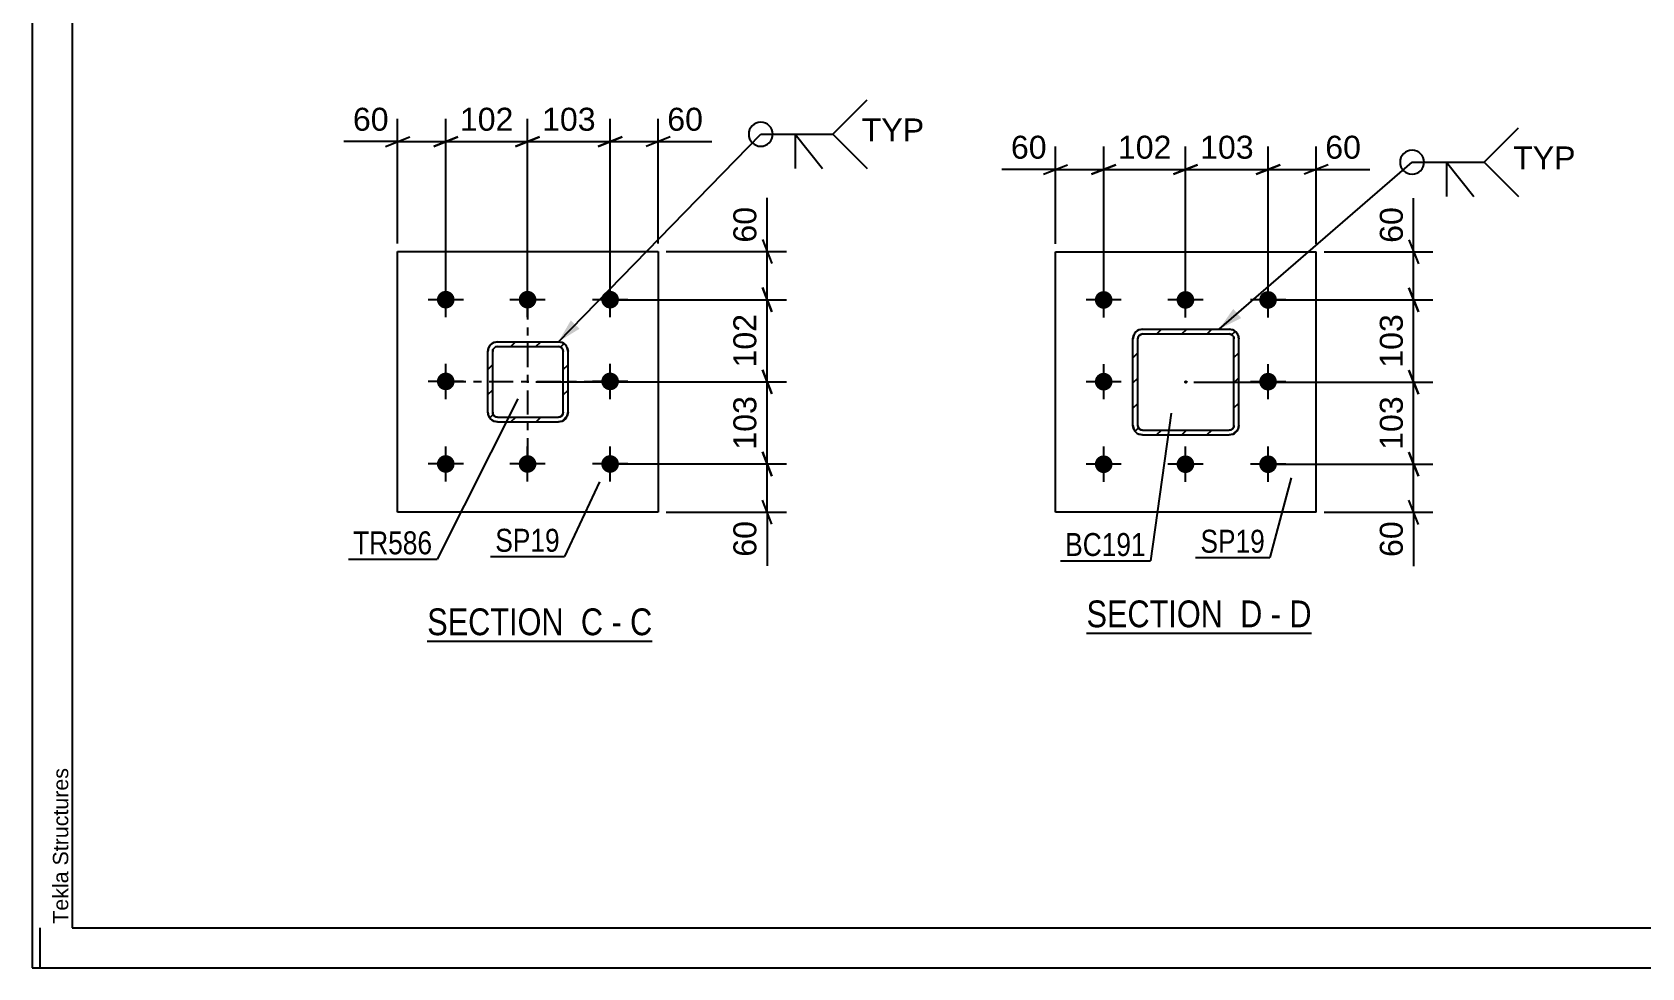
# Model space of a CAD drawing. Header units: millimetres. Extents: x -111 to 730, y -402 to 192.
# Drawn here: x -110.8 to 89.9, y -402.3 to -285.5 of the extents above; entities that cross this region are included whole.
import ezdxf

# ---------------------------------------------------------------- set-up
doc = ezdxf.new("R2010")
doc.units = ezdxf.units.MM
doc.linetypes.add('DXK_LINE_DOT2', pattern=[3.9198, 1.9599, -1.9599])
doc.linetypes.add('DXK_LINE_DOT3', pattern=[5.9187, 2.979, -0.9799, 0.9799, -0.9799])
doc.styles.add('Arial', font='ARIAL.TTF', dxfattribs={"height": 0.2})
doc.styles.add('Arial Narrow', font='ARIALN.TTF', dxfattribs={"height": 0.2})

# ---------------------------------------------------------------- blocks, each defined once
blk = doc.blocks.new('Unknown-200059755-1133')
at = {"color": 5, "linetype": 'Continuous'}
for p, q in [((-110.85, 191.75), (-110.85, -402.25)), ((-105.85, 186.75), (-105.85, -397.25)), ((-109.85, -402.25), (-109.85, -397.25)), ((-105.85, -397.25), (725.15, -397.25)), ((-110.85, -402.25), (730.15, -402.25))]:
    blk.add_line(p, q, dxfattribs=at)
at = {"color": 174, "linetype": 'Continuous', "style": 'Arial'}
blk.add_text('Tekla Structures', height=1.9102, rotation=90, dxfattribs=at).set_placement((-106.35, -396.75))
blk = doc.blocks.new('Unknown-200059755-20 - 8639')
at = {"color": 6, "linetype": 'Continuous'}
blk.add_line((20.64, -360.51), (48.71, -360.51), dxfattribs=at)
at = {"color": 0, "linetype": 'Continuous'}
for points in [[(38.75, -359.76), (38.75, -356.26), (20.64, -356.26), (20.64, -359.76)], [(42.57, -359.76), (42.57, -356.26), (39.8, -356.26), (39.8, -359.76)], [(44.89, -359.76), (44.89, -356.26), (43.62, -356.26), (43.62, -359.76)], [(48.71, -359.76), (48.71, -356.26), (45.94, -356.26), (45.94, -359.76)]]:
    blk.add_wipeout(points, dxfattribs=at)
at = {"color": 7, "linetype": 'Continuous', "style": 'Arial Narrow'}
for s, p in [('SECTION ', (20.64, -359.76)), ('D', (39.8, -359.76)), ('D', (45.94, -359.76)), ('-', (43.62, -359.76))]:
    blk.add_text(s, height=3.34, dxfattribs=at).set_placement(p)
blk = doc.blocks.new('Unknown-200059755-13 - 8098')
at = {"color": 6, "linetype": 'Continuous'}
blk.add_line((-61.58, -361.5), (-33.51, -361.5), dxfattribs=at)
at = {"color": 0, "linetype": 'Continuous'}
for points in [[(-43.47, -360.75), (-43.47, -357.25), (-61.58, -357.25), (-61.58, -360.75)], [(-39.65, -360.75), (-39.65, -357.25), (-42.42, -357.25), (-42.42, -360.75)], [(-37.33, -360.75), (-37.33, -357.25), (-38.6, -357.25), (-38.6, -360.75)], [(-33.51, -360.75), (-33.51, -357.25), (-36.28, -357.25), (-36.28, -360.75)]]:
    blk.add_wipeout(points, dxfattribs=at)
at = {"color": 7, "linetype": 'Continuous', "style": 'Arial Narrow'}
for s, p in [('SECTION ', (-61.58, -360.75)), ('C', (-42.42, -360.75)), ('-', (-38.6, -360.75)), ('C', (-36.28, -360.75))]:
    blk.add_text(s, height=3.34, dxfattribs=at).set_placement(p)
blk = doc.blocks.new('Part-200059755-8660 - 8639')
at = {"linetype": 'Continuous'}
h = blk.add_hatch(dxfattribs=at)
h.set_pattern_fill('', scale=0.7, style=0, pattern_type=0)
h.set_pattern_definition([(45, (38.893, -335.6796), (-1.57154, 1.57154), [])])
h.paths.add_polyline_path([(38.43, -335.77), (38.89, -335.68), (39.28, -335.42), (39.54, -335.03), (39.63, -334.57), (39.63, -323.77), (39.54, -323.31), (39.28, -322.92), (38.89, -322.66), (38.43, -322.57), (27.63, -322.57), (27.17, -322.66), (26.79, -322.92), (26.53, -323.31), (26.43, -323.77), (26.43, -334.57), (26.53, -335.03), (26.79, -335.42), (27.17, -335.68), (27.63, -335.77)])
h.paths.add_polyline_path([(27.63, -335.17), (27.4, -335.13), (27.21, -335), (27.08, -334.8), (27.03, -334.57), (27.03, -323.77), (27.08, -323.54), (27.21, -323.35), (27.4, -323.22), (27.63, -323.17), (38.43, -323.17), (38.66, -323.22), (38.86, -323.35), (38.99, -323.54), (39.03, -323.77), (39.03, -334.57), (38.99, -334.8), (38.86, -335), (38.66, -335.13), (38.43, -335.17)])
blk.add_hatch(color=246, dxfattribs=at).paths.add_polyline_path([(33.03, -329.27, -1), (33.03, -329.07, -1)])
at = {"color": 7, "linetype": 'DXK_LINE_DOT2'}
for p, q in [((27.17, -322.66), (27.63, -322.57)), ((27.63, -323.17), (27.4, -323.22)), ((27.63, -322.57), (38.43, -322.57)), ((27.63, -323.17), (38.43, -323.17)), ((38.43, -322.57), (38.89, -322.66)), ((38.66, -323.22), (38.43, -323.17)), ((26.43, -323.77), (26.53, -323.31)), ((26.43, -334.57), (26.43, -323.77)), ((27.08, -323.54), (27.03, -323.77)), ((27.03, -334.57), (27.03, -323.77)), ((27.21, -323.35), (27.08, -323.54)), ((27.4, -323.22), (27.21, -323.35)), ((38.86, -323.35), (38.66, -323.22)), ((38.99, -323.54), (38.86, -323.35)), ((39.03, -323.77), (38.99, -323.54)), ((39.03, -334.57), (39.03, -323.77)), ((39.54, -323.31), (39.63, -323.77)), ((39.63, -334.57), (39.63, -323.77)), ((26.53, -335.03), (26.43, -334.57)), ((27.03, -334.57), (27.08, -334.8)), ((27.08, -334.8), (27.21, -335)), ((27.21, -335), (27.4, -335.13)), ((27.4, -335.13), (27.63, -335.17)), ((27.63, -335.17), (38.43, -335.17)), ((38.43, -335.17), (38.66, -335.13)), ((38.66, -335.13), (38.86, -335)), ((38.86, -335), (38.99, -334.8)), ((38.99, -334.8), (39.03, -334.57)), ((39.63, -334.57), (39.54, -335.03)), ((27.63, -335.77), (27.17, -335.68)), ((27.63, -335.77), (38.43, -335.77)), ((38.89, -335.68), (38.43, -335.77))]:
    blk.add_line(p, q, dxfattribs=at)
at = {"color": 2, "linetype": 'Continuous'}
for p, q in [((27.63, -322.57), (27.17, -322.66)), ((27.4, -323.22), (27.63, -323.17)), ((27.63, -322.57), (38.43, -322.57)), ((27.63, -323.17), (38.43, -323.17)), ((38.89, -322.66), (38.43, -322.57)), ((38.43, -323.17), (38.66, -323.22)), ((26.53, -323.31), (26.43, -323.77)), ((26.43, -334.57), (26.43, -323.77)), ((27.03, -323.77), (27.08, -323.54)), ((27.03, -334.57), (27.03, -323.77)), ((27.08, -323.54), (27.21, -323.35)), ((27.21, -323.35), (27.4, -323.22)), ((38.66, -323.22), (38.86, -323.35)), ((38.86, -323.35), (38.99, -323.54)), ((38.99, -323.54), (39.03, -323.77)), ((39.03, -334.57), (39.03, -323.77)), ((39.63, -323.77), (39.54, -323.31)), ((39.63, -334.57), (39.63, -323.77)), ((26.43, -334.57), (26.53, -335.03)), ((27.08, -334.8), (27.03, -334.57)), ((27.21, -335), (27.08, -334.8)), ((27.4, -335.13), (27.21, -335)), ((27.63, -335.17), (27.4, -335.13)), ((27.63, -335.17), (38.43, -335.17)), ((38.66, -335.13), (38.43, -335.17)), ((38.86, -335), (38.66, -335.13)), ((38.99, -334.8), (38.86, -335)), ((39.03, -334.57), (38.99, -334.8)), ((39.54, -335.03), (39.63, -334.57)), ((27.17, -335.68), (27.63, -335.77)), ((27.63, -335.77), (38.43, -335.77)), ((38.43, -335.77), (38.89, -335.68))]:
    blk.add_line(p, q, dxfattribs=at)
at = {"color": 7, "linetype": 'DXK_LINE_DOT3'}
blk.add_line((33.03, -329.17), (33.03, -329.17), dxfattribs=at)
at = {"color": 246, "linetype": 'DXK_LINE_DOT2'}
blk.add_line((33.03, -329.17), (33.03, -329.17), dxfattribs=at)
at = {"color": 246, "linetype": 'Continuous'}
blk.add_circle((33.03, -329.17), 0.1, dxfattribs=at)
at = {"color": 7, "linetype": 'DXK_LINE_DOT2'}
for centre, start, end in [((27.63, -323.77), 112.5, 157.5), ((38.43, -323.77), 22.5, 67.5), ((27.63, -334.57), 202.5, 247.5), ((38.43, -334.57), 292.5, 337.5)]:
    blk.add_arc(centre, 1.2, start, end, dxfattribs=at)
at = {"color": 2, "linetype": 'Continuous'}
for centre, start, end in [((27.63, -323.77), 112.5, 157.5), ((38.43, -323.77), 22.5, 67.5), ((27.63, -334.57), 202.5, 247.5), ((38.43, -334.57), 292.5, 337.5)]:
    blk.add_arc(centre, 1.2, start, end, dxfattribs=at)
blk = doc.blocks.new('Part-200059755-8652 - 8639')
at = {"color": 2, "linetype": 'Continuous'}
for p, q in [((16.78, -345.42), (16.78, -312.92)), ((16.78, -312.92), (49.28, -312.92)), ((49.28, -345.42), (49.28, -312.92)), ((49.28, -345.42), (16.78, -345.42))]:
    blk.add_line(p, q, dxfattribs=at)
blk = doc.blocks.new('Bolt-200059755-8768 - 8639')
at = {"linetype": 'Continuous'}
for points in [[(22.78, -320.02, -1), (22.78, -317.82, -1)], [(32.98, -320.02, -1), (32.98, -317.82, -1)], [(43.28, -320.02, -1), (43.28, -317.82, -1)], [(22.78, -330.22, -1), (22.78, -328.02, -1)], [(43.28, -330.22, -1), (43.28, -328.02, -1)], [(22.78, -340.52, -1), (22.78, -338.32, -1)], [(32.98, -340.52, -1), (32.98, -338.32, -1)], [(43.28, -340.52, -1), (43.28, -338.32, -1)]]:
    blk.add_hatch(color=1, dxfattribs=at).paths.add_polyline_path(points)
at = {"color": 1, "linetype": 'Continuous'}
for p, q in [((22.78, -321.12), (22.78, -316.72)), ((32.98, -321.12), (32.98, -316.72)), ((43.28, -321.12), (43.28, -316.72)), ((24.98, -318.92), (20.58, -318.92)), ((35.18, -318.92), (30.78, -318.92)), ((45.48, -318.92), (41.08, -318.92)), ((22.78, -331.32), (22.78, -326.92)), ((43.28, -331.32), (43.28, -326.92)), ((24.98, -329.12), (20.58, -329.12)), ((45.48, -329.12), (41.08, -329.12)), ((22.78, -341.62), (22.78, -337.22)), ((32.98, -341.62), (32.98, -337.22)), ((43.28, -341.62), (43.28, -337.22)), ((24.98, -339.42), (20.58, -339.42)), ((35.18, -339.42), (30.78, -339.42)), ((45.48, -339.42), (41.08, -339.42))]:
    blk.add_line(p, q, dxfattribs=at)
blk = doc.blocks.new('Part-200059755-8151 - 8098')
at = {"linetype": 'Continuous'}
h = blk.add_hatch(dxfattribs=at)
h.set_pattern_fill('', scale=0.7, style=0, pattern_type=0)
h.set_pattern_definition([(45, (-44.7636, -334.0503), (-1.57154, 1.57154), [])])
h.paths.add_polyline_path([(-45.22, -334.14), (-44.76, -334.05), (-44.37, -333.79), (-44.11, -333.4), (-44.02, -332.94), (-44.02, -325.34), (-44.11, -324.88), (-44.37, -324.49), (-44.76, -324.23), (-45.22, -324.14), (-52.82, -324.14), (-53.28, -324.23), (-53.67, -324.49), (-53.93, -324.88), (-54.02, -325.34), (-54.02, -332.94), (-53.93, -333.4), (-53.67, -333.79), (-53.28, -334.05), (-52.82, -334.14)])
h.paths.add_polyline_path([(-52.82, -333.54), (-53.05, -333.5), (-53.25, -333.37), (-53.38, -333.17), (-53.42, -332.94), (-53.42, -325.34), (-53.38, -325.11), (-53.25, -324.92), (-53.05, -324.79), (-52.82, -324.74), (-45.22, -324.74), (-44.99, -324.79), (-44.8, -324.92), (-44.67, -325.11), (-44.62, -325.34), (-44.62, -332.94), (-44.67, -333.17), (-44.8, -333.37), (-44.99, -333.5), (-45.22, -333.54)])
at = {"color": 7, "linetype": 'DXK_LINE_DOT3'}
for p, q in [((-49.02, -339.14), (-49.02, -319.14)), ((-39.02, -329.14), (-59.02, -329.14))]:
    blk.add_line(p, q, dxfattribs=at)
at = {"color": 7, "linetype": 'DXK_LINE_DOT2'}
for p, q in [((-54.02, -325.34), (-53.93, -324.88)), ((-53.38, -325.11), (-53.42, -325.34)), ((-53.25, -324.92), (-53.38, -325.11)), ((-53.28, -324.23), (-52.82, -324.14)), ((-53.05, -324.79), (-53.25, -324.92)), ((-52.82, -324.74), (-53.05, -324.79)), ((-52.82, -324.14), (-45.22, -324.14)), ((-52.82, -324.74), (-45.22, -324.74)), ((-45.22, -324.14), (-44.76, -324.23)), ((-44.99, -324.79), (-45.22, -324.74)), ((-44.8, -324.92), (-44.99, -324.79)), ((-44.67, -325.11), (-44.8, -324.92)), ((-44.62, -325.34), (-44.67, -325.11)), ((-44.11, -324.88), (-44.02, -325.34)), ((-54.02, -332.94), (-54.02, -325.34)), ((-53.42, -332.94), (-53.42, -325.34)), ((-44.62, -332.94), (-44.62, -325.34)), ((-44.02, -332.94), (-44.02, -325.34)), ((-53.93, -333.4), (-54.02, -332.94)), ((-53.42, -332.94), (-53.38, -333.17)), ((-53.38, -333.17), (-53.25, -333.37)), ((-44.8, -333.37), (-44.67, -333.17)), ((-44.67, -333.17), (-44.62, -332.94)), ((-44.02, -332.94), (-44.11, -333.4)), ((-52.82, -334.14), (-53.28, -334.05)), ((-53.25, -333.37), (-53.05, -333.5)), ((-53.05, -333.5), (-52.82, -333.54)), ((-52.82, -333.54), (-45.22, -333.54)), ((-52.82, -334.14), (-45.22, -334.14)), ((-45.22, -333.54), (-44.99, -333.5)), ((-44.76, -334.05), (-45.22, -334.14)), ((-44.99, -333.5), (-44.8, -333.37))]:
    blk.add_line(p, q, dxfattribs=at)
at = {"color": 2, "linetype": 'Continuous'}
for p, q in [((-53.93, -324.88), (-54.02, -325.34)), ((-53.42, -325.34), (-53.38, -325.11)), ((-53.38, -325.11), (-53.25, -324.92)), ((-52.82, -324.14), (-53.28, -324.23)), ((-53.25, -324.92), (-53.05, -324.79)), ((-53.05, -324.79), (-52.82, -324.74)), ((-52.82, -324.14), (-45.22, -324.14)), ((-52.82, -324.74), (-45.22, -324.74)), ((-44.76, -324.23), (-45.22, -324.14)), ((-45.22, -324.74), (-44.99, -324.79)), ((-44.99, -324.79), (-44.8, -324.92)), ((-44.8, -324.92), (-44.67, -325.11)), ((-44.67, -325.11), (-44.62, -325.34)), ((-44.02, -325.34), (-44.11, -324.88)), ((-54.02, -332.94), (-54.02, -325.34)), ((-53.42, -332.94), (-53.42, -325.34)), ((-44.62, -332.94), (-44.62, -325.34)), ((-44.02, -332.94), (-44.02, -325.34)), ((-54.02, -332.94), (-53.93, -333.4)), ((-53.38, -333.17), (-53.42, -332.94)), ((-53.25, -333.37), (-53.38, -333.17)), ((-44.67, -333.17), (-44.8, -333.37)), ((-44.62, -332.94), (-44.67, -333.17)), ((-44.11, -333.4), (-44.02, -332.94)), ((-53.28, -334.05), (-52.82, -334.14)), ((-53.05, -333.5), (-53.25, -333.37)), ((-52.82, -333.54), (-53.05, -333.5)), ((-52.82, -333.54), (-45.22, -333.54)), ((-52.82, -334.14), (-45.22, -334.14)), ((-44.99, -333.5), (-45.22, -333.54)), ((-45.22, -334.14), (-44.76, -334.05)), ((-44.8, -333.37), (-44.99, -333.5))]:
    blk.add_line(p, q, dxfattribs=at)
at = {"color": 7, "linetype": 'DXK_LINE_DOT2'}
for centre, start, end in [((-52.82, -325.34), 112.5, 157.5), ((-45.22, -325.34), 22.5, 67.5), ((-52.82, -332.94), 202.5, 247.5), ((-45.22, -332.94), 292.5, 337.5)]:
    blk.add_arc(centre, 1.2, start, end, dxfattribs=at)
at = {"color": 2, "linetype": 'Continuous'}
for centre, start, end in [((-52.82, -325.34), 112.5, 157.5), ((-45.22, -325.34), 22.5, 67.5), ((-52.82, -332.94), 202.5, 247.5), ((-45.22, -332.94), 292.5, 337.5)]:
    blk.add_arc(centre, 1.2, start, end, dxfattribs=at)
blk = doc.blocks.new('Bolt-200059755-8140 - 8098')
at = {"linetype": 'Continuous'}
for points in [[(-59.27, -319.99, -1), (-59.27, -317.79, -1)], [(-49.07, -319.99, -1), (-49.07, -317.79, -1)], [(-38.77, -319.99, -1), (-38.77, -317.79, -1)], [(-59.27, -330.19, -1), (-59.27, -327.99, -1)], [(-38.77, -330.19, -1), (-38.77, -327.99, -1)], [(-59.27, -340.49, -1), (-59.27, -338.29, -1)], [(-49.07, -340.49, -1), (-49.07, -338.29, -1)], [(-38.77, -340.49, -1), (-38.77, -338.29, -1)]]:
    blk.add_hatch(color=1, dxfattribs=at).paths.add_polyline_path(points)
at = {"color": 1, "linetype": 'Continuous'}
for p, q in [((-59.27, -321.09), (-59.27, -316.69)), ((-49.07, -321.09), (-49.07, -316.69)), ((-38.77, -321.09), (-38.77, -316.69)), ((-57.07, -318.89), (-61.47, -318.89)), ((-46.87, -318.89), (-51.27, -318.89)), ((-36.57, -318.89), (-40.97, -318.89)), ((-59.27, -331.29), (-59.27, -326.89)), ((-38.77, -331.29), (-38.77, -326.89)), ((-57.07, -329.09), (-61.47, -329.09)), ((-36.57, -329.09), (-40.97, -329.09)), ((-59.27, -341.59), (-59.27, -337.19)), ((-49.07, -341.59), (-49.07, -337.19)), ((-38.77, -341.59), (-38.77, -337.19)), ((-57.07, -339.39), (-61.47, -339.39)), ((-46.87, -339.39), (-51.27, -339.39)), ((-36.57, -339.39), (-40.97, -339.39))]:
    blk.add_line(p, q, dxfattribs=at)
blk = doc.blocks.new('Part-200059755-8255 - 8098')
at = {"color": 2, "linetype": 'Continuous'}
for p, q in [((-65.27, -345.39), (-65.27, -312.89)), ((-65.27, -312.89), (-32.77, -312.89)), ((-32.77, -312.89), (-32.77, -345.39)), ((-32.77, -345.39), (-65.27, -345.39))]:
    blk.add_line(p, q, dxfattribs=at)
blk = doc.blocks.new('StraightDimension-200059755-8869 - 8639')
at = {"color": 7, "linetype": 'Continuous'}
for p, q in [((43.28, -317.92), (43.28, -299.8)), ((49.28, -311.92), (49.28, -299.8)), ((41.78, -303.25), (44.78, -302.05)), ((43.28, -302.65), (49.28, -302.65)), ((50.78, -302.05), (47.78, -303.25))]:
    blk.add_line(p, q, dxfattribs=at)
at = {"color": 0}
blk.add_wipeout([(55.46, -301.9), (55.46, -297.7), (49.81, -297.7), (49.81, -301.9)], dxfattribs=at)
at = {"color": 7, "linetype": 'Continuous'}
blk.add_line((49.28, -302.65), (55.98, -302.65), dxfattribs=at)
blk.add_line((49.28, -302.65), (55.98, -302.65), dxfattribs=at)
at = {"color": 3, "style": 'Arial'}
blk.add_text('60', height=2.865, dxfattribs=at).set_placement((50.41, -301.3))
blk = doc.blocks.new('StraightDimension-200059755-8816 - 8639')
at = {"color": 7, "linetype": 'Continuous'}
for p, q in [((60.83, -337.92), (62.03, -340.92)), ((44.28, -339.42), (63.83, -339.42)), ((61.43, -345.42), (61.43, -339.42)), ((62.03, -346.92), (60.83, -343.92)), ((50.28, -345.42), (63.83, -345.42))]:
    blk.add_line(p, q, dxfattribs=at)
at = {"color": 0}
blk.add_wipeout([(60.68, -345.95), (56.48, -345.95), (56.48, -351.59), (60.68, -351.59)], dxfattribs=at)
at = {"color": 7, "linetype": 'Continuous'}
blk.add_line((61.43, -345.42), (61.43, -352.12), dxfattribs=at)
blk.add_line((61.43, -345.42), (61.43, -352.12), dxfattribs=at)
at = {"color": 3, "style": 'Arial'}
blk.add_text('60', height=2.865, rotation=90.0002, dxfattribs=at).set_placement((60.08, -350.99))
blk = doc.blocks.new('StraightDimension-200059755-8826 - 8639')
at = {"color": 7, "linetype": 'Continuous'}
for p, q in [((34.03, -329.17), (63.83, -329.17)), ((60.83, -327.67), (62.03, -330.67)), ((61.43, -339.42), (61.43, -329.17)), ((62.03, -340.92), (60.83, -337.92)), ((44.28, -339.42), (63.83, -339.42))]:
    blk.add_line(p, q, dxfattribs=at)
at = {"color": 0}
blk.add_wipeout([(60.68, -330.36), (56.48, -330.36), (56.48, -338.23), (60.68, -338.23)], dxfattribs=at)
at = {"color": 3, "style": 'Arial'}
blk.add_text('103', height=2.865, rotation=90.0002, dxfattribs=at).set_placement((60.08, -337.63))
blk = doc.blocks.new('StraightDimension-200059755-8835 - 8639')
at = {"color": 7, "linetype": 'Continuous'}
for p, q in [((44.28, -318.92), (63.83, -318.92)), ((60.83, -317.42), (62.03, -320.42)), ((61.43, -329.17), (61.43, -318.92)), ((34.03, -329.17), (63.83, -329.17)), ((62.03, -330.67), (60.83, -327.67))]:
    blk.add_line(p, q, dxfattribs=at)
at = {"color": 0}
blk.add_wipeout([(60.68, -320.11), (56.48, -320.11), (56.48, -327.98), (60.68, -327.98)], dxfattribs=at)
at = {"color": 3, "style": 'Arial'}
blk.add_text('103', height=2.865, rotation=90.0002, dxfattribs=at).set_placement((60.08, -327.38))
blk = doc.blocks.new('StraightDimension-200059755-8844 - 8639')
at = {"color": 7, "linetype": 'Continuous'}
for p, q in [((50.28, -312.92), (63.83, -312.92)), ((60.83, -311.42), (62.03, -314.42)), ((61.43, -318.92), (61.43, -312.92)), ((44.28, -318.92), (63.83, -318.92)), ((62.03, -320.42), (60.83, -317.42))]:
    blk.add_line(p, q, dxfattribs=at)
at = {"color": 0}
blk.add_wipeout([(60.68, -306.75), (56.48, -306.75), (56.48, -312.4), (60.68, -312.4)], dxfattribs=at)
at = {"color": 7, "linetype": 'Continuous'}
blk.add_line((61.43, -312.92), (61.43, -306.22), dxfattribs=at)
blk.add_line((61.43, -312.92), (61.43, -306.22), dxfattribs=at)
at = {"color": 3, "style": 'Arial'}
blk.add_text('60', height=2.865, rotation=90.0002, dxfattribs=at).set_placement((60.08, -311.8))
blk = doc.blocks.new('StraightDimension-200059755-8855 - 8639')
at = {"color": 7, "linetype": 'Continuous'}
for p, q in [((16.78, -311.92), (16.78, -299.8)), ((22.78, -317.92), (22.78, -299.8)), ((15.28, -303.25), (18.28, -302.05)), ((16.78, -302.65), (22.78, -302.65)), ((24.28, -302.05), (21.28, -303.25))]:
    blk.add_line(p, q, dxfattribs=at)
at = {"color": 0}
blk.add_wipeout([(16.26, -301.9), (16.26, -297.7), (10.61, -297.7), (10.61, -301.9)], dxfattribs=at)
at = {"color": 7, "linetype": 'Continuous'}
blk.add_line((16.78, -302.65), (10.09, -302.65), dxfattribs=at)
blk.add_line((16.78, -302.65), (10.09, -302.65), dxfattribs=at)
at = {"color": 3, "style": 'Arial'}
blk.add_text('60', height=2.865, dxfattribs=at).set_placement((11.21, -301.3))
blk = doc.blocks.new('StraightDimension-200059755-12868 - 8639')
at = {"color": 7, "linetype": 'Continuous'}
for p, q in [((22.78, -317.92), (22.78, -299.8)), ((32.98, -317.92), (32.98, -299.8)), ((21.28, -303.25), (24.28, -302.05)), ((22.78, -302.65), (32.98, -302.65)), ((34.48, -302.05), (31.48, -303.25))]:
    blk.add_line(p, q, dxfattribs=at)
at = {"color": 0}
blk.add_wipeout([(31.82, -301.9), (31.82, -297.7), (23.95, -297.7), (23.95, -301.9)], dxfattribs=at)
at = {"color": 3, "style": 'Arial'}
blk.add_text('102', height=2.865, dxfattribs=at).set_placement((24.55, -301.3))
blk = doc.blocks.new('StraightDimension-200059755-12870 - 8639')
at = {"color": 7, "linetype": 'Continuous'}
for p, q in [((32.98, -317.92), (32.98, -299.8)), ((43.28, -317.92), (43.28, -299.8)), ((31.48, -303.25), (34.48, -302.05)), ((32.98, -302.65), (43.28, -302.65)), ((44.78, -302.05), (41.78, -303.25))]:
    blk.add_line(p, q, dxfattribs=at)
at = {"color": 0}
blk.add_wipeout([(42.07, -301.9), (42.07, -297.7), (34.2, -297.7), (34.2, -301.9)], dxfattribs=at)
at = {"color": 3, "style": 'Arial'}
blk.add_text('103', height=2.865, dxfattribs=at).set_placement((34.8, -301.3))
blk = doc.blocks.new('StraightDimension-200059755-17231 - 8098')
at = {"color": 7, "linetype": 'Continuous'}
for p, q in [((-48.02, -329.14), (-16.79, -329.14)), ((-19.79, -327.64), (-18.59, -330.64)), ((-19.19, -339.39), (-19.19, -329.14)), ((-18.59, -340.89), (-19.79, -337.89)), ((-37.77, -339.39), (-16.79, -339.39))]:
    blk.add_line(p, q, dxfattribs=at)
at = {"color": 0}
blk.add_wipeout([(-19.94, -330.33), (-24.14, -330.33), (-24.14, -338.2), (-19.94, -338.2)], dxfattribs=at)
at = {"color": 3, "style": 'Arial'}
blk.add_text('103', height=2.865, rotation=90.0002, dxfattribs=at).set_placement((-20.54, -337.6))
blk = doc.blocks.new('StraightDimension-200059755-15265 - 8098')
at = {"color": 7, "linetype": 'Continuous'}
for p, q in [((-38.77, -317.89), (-38.77, -296.31)), ((-32.77, -311.89), (-32.77, -296.31)), ((-40.27, -299.76), (-37.27, -298.56)), ((-31.27, -298.56), (-34.27, -299.76)), ((-38.77, -299.16), (-32.77, -299.16))]:
    blk.add_line(p, q, dxfattribs=at)
at = {"color": 0}
blk.add_wipeout([(-26.6, -298.41), (-26.6, -294.21), (-32.25, -294.21), (-32.25, -298.41)], dxfattribs=at)
at = {"color": 7, "linetype": 'Continuous'}
blk.add_line((-32.77, -299.16), (-26.08, -299.16), dxfattribs=at)
blk.add_line((-32.77, -299.16), (-26.08, -299.16), dxfattribs=at)
at = {"color": 3, "style": 'Arial'}
blk.add_text('60', height=2.865, dxfattribs=at).set_placement((-31.65, -297.81))
blk = doc.blocks.new('StraightDimension-200059755-15266 - 8098')
at = {"color": 7, "linetype": 'Continuous'}
for p, q in [((-49.07, -317.89), (-49.07, -296.31)), ((-38.77, -317.89), (-38.77, -296.31)), ((-50.57, -299.76), (-47.57, -298.56)), ((-37.27, -298.56), (-40.27, -299.76)), ((-49.07, -299.16), (-38.77, -299.16))]:
    blk.add_line(p, q, dxfattribs=at)
at = {"color": 0}
blk.add_wipeout([(-39.99, -298.41), (-39.99, -294.21), (-47.86, -294.21), (-47.86, -298.41)], dxfattribs=at)
at = {"color": 3, "style": 'Arial'}
blk.add_text('103', height=2.865, dxfattribs=at).set_placement((-47.26, -297.81))
blk = doc.blocks.new('StraightDimension-200059755-15267 - 8098')
at = {"color": 7, "linetype": 'Continuous'}
for p, q in [((-59.27, -317.89), (-59.27, -296.31)), ((-49.07, -317.89), (-49.07, -296.31)), ((-60.77, -299.76), (-57.77, -298.56)), ((-47.57, -298.56), (-50.57, -299.76)), ((-59.27, -299.16), (-49.07, -299.16))]:
    blk.add_line(p, q, dxfattribs=at)
at = {"color": 0}
blk.add_wipeout([(-50.24, -298.41), (-50.24, -294.21), (-58.11, -294.21), (-58.11, -298.41)], dxfattribs=at)
at = {"color": 3, "style": 'Arial'}
blk.add_text('102', height=2.865, dxfattribs=at).set_placement((-57.51, -297.81))
blk = doc.blocks.new('StraightDimension-200059755-15268 - 8098')
at = {"color": 7, "linetype": 'Continuous'}
for p, q in [((-65.27, -311.89), (-65.27, -296.31)), ((-59.27, -317.89), (-59.27, -296.31)), ((-66.77, -299.76), (-63.77, -298.56)), ((-57.77, -298.56), (-60.77, -299.76)), ((-65.27, -299.16), (-59.27, -299.16))]:
    blk.add_line(p, q, dxfattribs=at)
at = {"color": 0}
blk.add_wipeout([(-65.8, -298.41), (-65.8, -294.21), (-71.45, -294.21), (-71.45, -298.41)], dxfattribs=at)
at = {"color": 7, "linetype": 'Continuous'}
blk.add_line((-65.27, -299.16), (-71.97, -299.16), dxfattribs=at)
blk.add_line((-65.27, -299.16), (-71.97, -299.16), dxfattribs=at)
at = {"color": 3, "style": 'Arial'}
blk.add_text('60', height=2.865, dxfattribs=at).set_placement((-70.85, -297.81))
blk = doc.blocks.new('StraightDimension-200059755-17229 - 8098')
at = {"color": 7, "linetype": 'Continuous'}
for p, q in [((-31.77, -312.89), (-16.79, -312.89)), ((-19.79, -311.39), (-18.59, -314.39)), ((-19.19, -318.89), (-19.19, -312.89)), ((-37.77, -318.89), (-16.79, -318.89)), ((-18.59, -320.39), (-19.79, -317.39))]:
    blk.add_line(p, q, dxfattribs=at)
at = {"color": 0}
blk.add_wipeout([(-19.94, -306.72), (-24.14, -306.72), (-24.14, -312.37), (-19.94, -312.37)], dxfattribs=at)
at = {"color": 7, "linetype": 'Continuous'}
blk.add_line((-19.19, -312.89), (-19.19, -306.19), dxfattribs=at)
blk.add_line((-19.19, -312.89), (-19.19, -306.19), dxfattribs=at)
at = {"color": 3, "style": 'Arial'}
blk.add_text('60', height=2.865, rotation=90.0002, dxfattribs=at).set_placement((-20.54, -311.77))
blk = doc.blocks.new('StraightDimension-200059755-17230 - 8098')
at = {"color": 7, "linetype": 'Continuous'}
for p, q in [((-37.77, -318.89), (-16.79, -318.89)), ((-19.79, -317.39), (-18.59, -320.39)), ((-19.19, -329.14), (-19.19, -318.89)), ((-48.02, -329.14), (-16.79, -329.14)), ((-18.59, -330.64), (-19.79, -327.64))]:
    blk.add_line(p, q, dxfattribs=at)
at = {"color": 0}
blk.add_wipeout([(-19.94, -320.08), (-24.14, -320.08), (-24.14, -327.95), (-19.94, -327.95)], dxfattribs=at)
at = {"color": 3, "style": 'Arial'}
blk.add_text('102', height=2.865, rotation=90.0002, dxfattribs=at).set_placement((-20.54, -327.35))
blk = doc.blocks.new('StraightDimension-200059755-17232 - 8098')
at = {"color": 7, "linetype": 'Continuous'}
for p, q in [((-19.79, -337.89), (-18.59, -340.89)), ((-37.77, -339.39), (-16.79, -339.39)), ((-19.19, -345.39), (-19.19, -339.39)), ((-18.59, -346.89), (-19.79, -343.89)), ((-31.77, -345.39), (-16.79, -345.39))]:
    blk.add_line(p, q, dxfattribs=at)
at = {"color": 0}
blk.add_wipeout([(-19.94, -345.92), (-24.14, -345.92), (-24.14, -351.56), (-19.94, -351.56)], dxfattribs=at)
at = {"color": 7, "linetype": 'Continuous'}
blk.add_line((-19.19, -345.39), (-19.19, -352.09), dxfattribs=at)
blk.add_line((-19.19, -345.39), (-19.19, -352.09), dxfattribs=at)
at = {"color": 3, "style": 'Arial'}
blk.add_text('60', height=2.865, rotation=90.0002, dxfattribs=at).set_placement((-20.54, -350.96))
blk = doc.blocks.new('Mark-200059755-8656 - 8639')
at = {"color": 0}
blk.add_wipeout([(28.03, -350.87), (28.03, -347.87), (17.98, -347.87), (17.98, -350.87)], dxfattribs=at)
blk.add_wipeout([(28.03, -350.87), (28.03, -347.87), (17.98, -347.87), (17.98, -350.87)], dxfattribs=at)
at = {"color": 30, "linetype": 'Continuous'}
for p in [(31.19, -333.05), (17.38, -351.47)]:
    blk.add_line(p, (28.63, -351.47), dxfattribs=at)
at = {"color": 3, "style": 'Arial Narrow'}
blk.add_text('BC191', height=2.863, dxfattribs=at).set_placement((17.98, -350.87))
blk = doc.blocks.new('Mark-200059755-8648 - 8639')
at = {"color": 0}
blk.add_wipeout([(42.89, -350.46), (42.89, -347.46), (34.85, -347.46), (34.85, -350.46)], dxfattribs=at)
blk.add_wipeout([(42.89, -350.46), (42.89, -347.46), (34.85, -347.46), (34.85, -350.46)], dxfattribs=at)
at = {"color": 30, "linetype": 'Continuous'}
for p in [(46.17, -341.1), (34.25, -351.06)]:
    blk.add_line(p, (43.49, -351.06), dxfattribs=at)
at = {"color": 3, "style": 'Arial Narrow'}
blk.add_text('SP19', height=2.863, dxfattribs=at).set_placement((34.85, -350.46))
blk = doc.blocks.new('WeldMark-200059755-15533 - 8639')
at = {"linetype": 'Continuous'}
blk.add_hatch(color=30, dxfattribs=at).paths.add_polyline_path([(39.93, -321.18), (37.17, -322.57), (38.94, -320.04)])
at = {"color": 30, "linetype": 'Continuous'}
for p, q in [((37.17, -322.57), (61.24, -301.74)), ((61.24, -301.74), (70.24, -301.74))]:
    blk.add_line(p, q, dxfattribs=at)
at = {"color": 3, "linetype": 'Continuous'}
for q in [(68.96, -306.02), (65.53, -306.02)]:
    blk.add_line((65.53, -301.74), q, dxfattribs=at)
for start, end in [(90, 270), (270, 90)]:
    blk.add_arc((61.24, -301.74), 1.5, start, end, dxfattribs=at)
at = {"color": 0, "linetype": 'Continuous'}
blk.add_wipeout([(81.62, -302.64), (81.62, -299.64), (73.84, -299.64), (73.84, -302.64)], dxfattribs=at)
blk.add_wipeout([(81.62, -302.64), (81.62, -299.64), (73.84, -299.64), (73.84, -302.64)], dxfattribs=at)
at = {"color": 3, "linetype": 'Continuous'}
for q in [(74.53, -297.45), (74.53, -306.02)]:
    blk.add_line((70.24, -301.74), q, dxfattribs=at)
at = {"color": 3, "linetype": 'Continuous', "style": 'Arial'}
blk.add_text('TYP', height=2.865, dxfattribs=at).set_placement((73.84, -302.64))
blk = doc.blocks.new('Mark-200059755-8147 - 8098')
at = {"color": 0}
blk.add_wipeout([(-60.96, -350.66), (-60.96, -347.66), (-70.82, -347.66), (-70.82, -350.66)], dxfattribs=at)
blk.add_wipeout([(-60.96, -350.66), (-60.96, -347.66), (-70.82, -347.66), (-70.82, -350.66)], dxfattribs=at)
at = {"color": 30, "linetype": 'Continuous'}
for p in [(-50.27, -331.25), (-71.42, -351.26)]:
    blk.add_line(p, (-60.36, -351.26), dxfattribs=at)
at = {"color": 3, "style": 'Arial Narrow'}
blk.add_text('TR586', height=2.863, dxfattribs=at).set_placement((-70.82, -350.66))
blk = doc.blocks.new('Mark-200059755-8251 - 8098')
at = {"color": 0}
blk.add_wipeout([(-45.05, -350.34), (-45.05, -347.34), (-53.09, -347.34), (-53.09, -350.34)], dxfattribs=at)
blk.add_wipeout([(-45.05, -350.34), (-45.05, -347.34), (-53.09, -347.34), (-53.09, -350.34)], dxfattribs=at)
at = {"color": 30, "linetype": 'Continuous'}
for p in [(-40.11, -341.6), (-53.69, -350.94)]:
    blk.add_line(p, (-44.45, -350.94), dxfattribs=at)
at = {"color": 3, "style": 'Arial Narrow'}
blk.add_text('SP19', height=2.863, dxfattribs=at).set_placement((-53.09, -350.34))
blk = doc.blocks.new('WeldMark-200059755-8384 - 8098')
at = {"linetype": 'Continuous'}
blk.add_hatch(color=30, dxfattribs=at).paths.add_polyline_path([(-42.59, -322.52), (-45.22, -324.14), (-43.67, -321.47)])
at = {"color": 30, "linetype": 'Continuous'}
for p, q in [((-45.22, -324.14), (-19.99, -298.25)), ((-19.99, -298.25), (-10.99, -298.25))]:
    blk.add_line(p, q, dxfattribs=at)
at = {"color": 3, "linetype": 'Continuous'}
for q in [(-12.27, -302.53), (-15.7, -302.53)]:
    blk.add_line((-15.7, -298.25), q, dxfattribs=at)
for start, end in [(90, 270), (270, 90)]:
    blk.add_arc((-19.99, -298.25), 1.5, start, end, dxfattribs=at)
at = {"color": 0, "linetype": 'Continuous'}
blk.add_wipeout([(0.39, -299.15), (0.39, -296.15), (-7.39, -296.15), (-7.39, -299.15)], dxfattribs=at)
blk.add_wipeout([(0.39, -299.15), (0.39, -296.15), (-7.39, -296.15), (-7.39, -299.15)], dxfattribs=at)
at = {"color": 3, "linetype": 'Continuous'}
for q in [(-6.7, -293.96), (-6.7, -302.53)]:
    blk.add_line((-10.99, -298.25), q, dxfattribs=at)
at = {"color": 3, "linetype": 'Continuous', "style": 'Arial'}
blk.add_text('TYP', height=2.865, dxfattribs=at).set_placement((-7.39, -299.15))

msp = doc.modelspace()

# ---------------------------------------------------------------- block references
for name in ['Unknown-200059755-1133', 'Part-200059755-8255 - 8098', 'Part-200059755-8652 - 8639', 'Bolt-200059755-8140 - 8098', 'Bolt-200059755-8768 - 8639', 'Part-200059755-8151 - 8098', 'Part-200059755-8660 - 8639']:
    msp.add_blockref(name, (0, 0))

# ---------------------------------------------------------------- next in the draw order: block references
for name in ['StraightDimension-200059755-15265 - 8098', 'StraightDimension-200059755-8855 - 8639', 'StraightDimension-200059755-8869 - 8639', 'StraightDimension-200059755-17231 - 8098', 'Mark-200059755-8147 - 8098', 'Mark-200059755-8656 - 8639', 'StraightDimension-200059755-8816 - 8639', 'Unknown-200059755-13 - 8098', 'Unknown-200059755-20 - 8639']:
    msp.add_blockref(name, (0, 0))

# ---------------------------------------------------------------- next in the draw order: block references
for name in ['StraightDimension-200059755-15266 - 8098', 'StraightDimension-200059755-8826 - 8639', 'StraightDimension-200059755-17232 - 8098', 'Mark-200059755-8251 - 8098']:
    msp.add_blockref(name, (0, 0))

# ---------------------------------------------------------------- next in the draw order: block references
for name in ['StraightDimension-200059755-15267 - 8098', 'StraightDimension-200059755-17229 - 8098', 'StraightDimension-200059755-8835 - 8639', 'Mark-200059755-8648 - 8639']:
    msp.add_blockref(name, (0, 0))

# ---------------------------------------------------------------- next in the draw order: block references
for name in ['StraightDimension-200059755-15268 - 8098', 'StraightDimension-200059755-12868 - 8639', 'StraightDimension-200059755-8844 - 8639', 'StraightDimension-200059755-17230 - 8098']:
    msp.add_blockref(name, (0, 0))

# ---------------------------------------------------------------- next in the draw order: block references
for name in ['WeldMark-200059755-8384 - 8098', 'StraightDimension-200059755-12870 - 8639']:
    msp.add_blockref(name, (0, 0))

# ---------------------------------------------------------------- next in the draw order: block references
msp.add_blockref('WeldMark-200059755-15533 - 8639', (0, 0))

doc.saveas('drawing.dxf')
